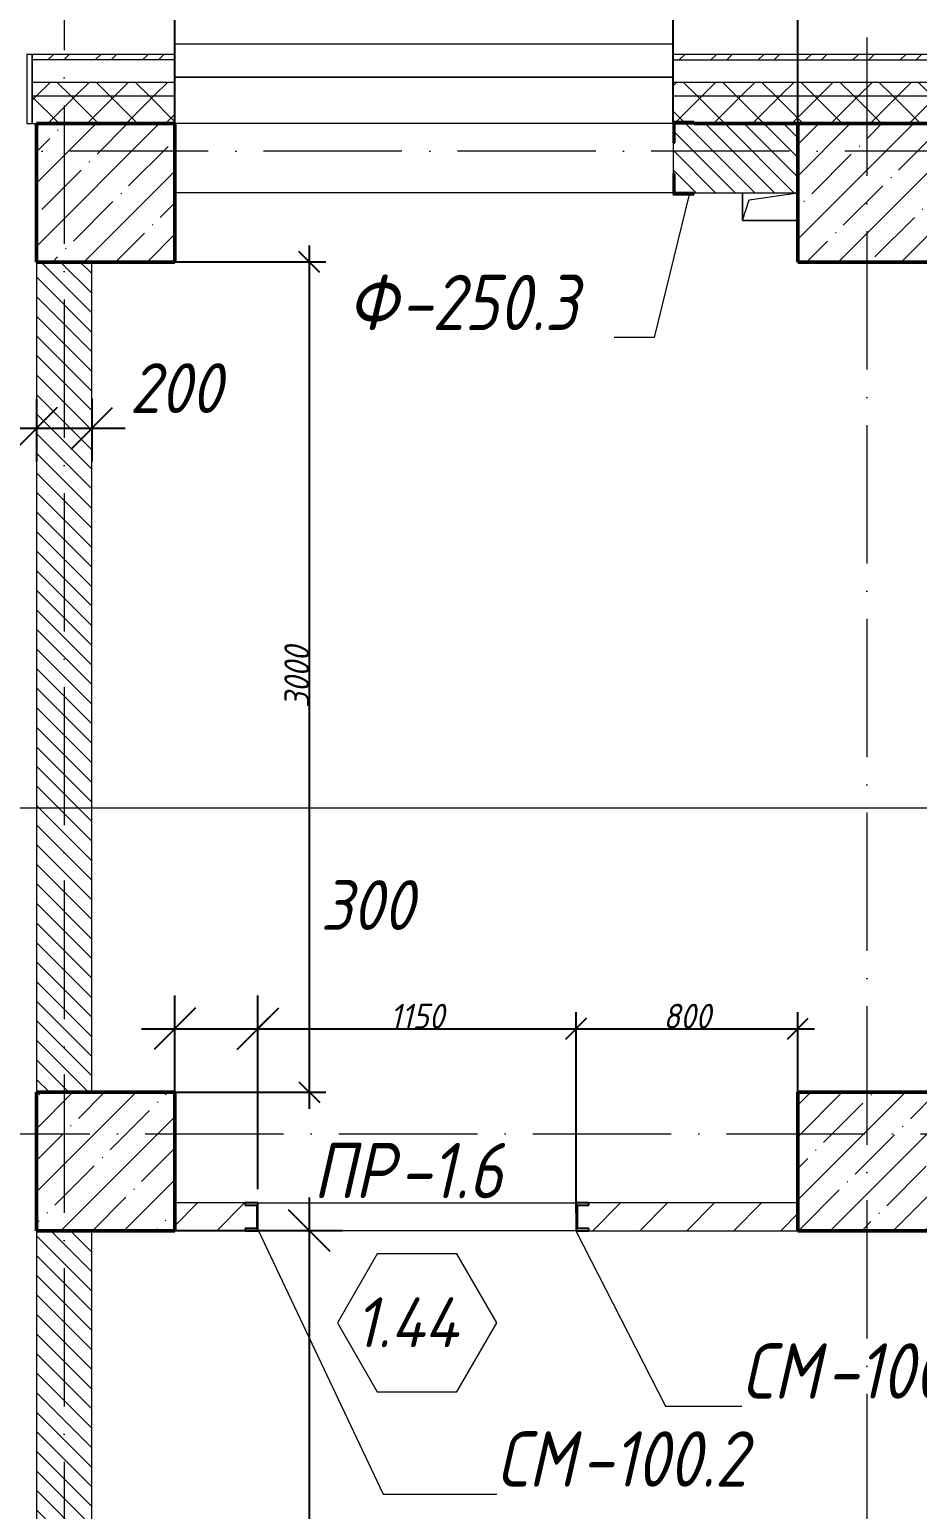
# Model space of a CAD drawing. Header units: millimetres. Extents: x -401725 to 250493, y 305116 to 802890.
# Drawn here: x -100275 to -97068, y 625390 to 630737 of the extents above; entities that cross this region are included whole.
import ezdxf

# ---------------------------------------------------------------- set-up
doc = ezdxf.new("R2010")
doc.units = ezdxf.units.MM
doc.linetypes.add('50_200_ШТРИХ_1Т_ш5_п1_п1_', pattern=[700, 500, -100, 0, -100])
for name, color, linetype, lineweight in [('A-____-____-DIMS', 7, 'Continuous', 9), ('A-DOOR-____-IDEN', 7, 'Continuous', 9), ('A-FLOR-____-OTLN', 7, 'Continuous', 9), ('A-GENM-____-IDEN', 7, 'Continuous', 9), ('A-GENM-____-MCUT', 7, 'Continuous', 25), ('A-GENM-____-OTLN', 7, 'Continuous', 9), ('A-GENM-____-OTLN-1', 7, 'Continuous', 25), ('A-GLAZ-____-OTLN', 7, 'Continuous', 9), ('A-WALL-____-MCUT', 7, 'Continuous', 13), ('A-WALL-____-MCUT-1', 7, 'Continuous', 9), ('A-WALL-____-MCUT-2', 7, 'Continuous', 50), ('A-WALL-____-OTLN', 7, 'Continuous', 9), ('A-WALL-____-PATT-1', 7, 'Continuous', 9), ('S-COLS-____-MCUT', 7, 'Continuous', 50), ('S-COLS-____-OTLN', 7, 'Continuous', 9), ('S-GRID-____-OTLN-1', 7, '50_200_ШТРИХ_1Т_ш5_п1_п1_', 9)]:
    doc.layers.add(name, color=color, linetype=linetype, lineweight=lineweight)
for name, color, linetype, lineweight, true_color in [('A-WALL-____-MCUT-4', 7, 'Continuous', 13, 0x000000), ('A-WALL-____-MCUT-7', 7, 'Continuous', 9, 0x000000), ('A-WALL-____-PATT-2', 7, 'Continuous', 9, 0x787878), ('A-WALL-____-PATT-3', 9, 'Continuous', 9, 0x808080), ('A-WALL-____-PATT-5', 7, 'Continuous', 9, 0x000000), ('A-WALL-FNSH-MCUT-2', 7, 'Continuous', 13, 0x000000), ('A-WALL-FNSH-MCUT-3', 7, 'Continuous', 9, 0x000000), ('G-____-____-SYMB-2', 7, 'Continuous', 9, 0x000000), ('I-WALL-____-OTLN-3', 7, 'Continuous', 9, 0x000000)]:
    doc.layers.add(name, color=color, linetype=linetype, lineweight=lineweight, true_color=true_color)
doc.styles.add('ISOCPEUR_I_10', font='isocpeui.ttf', dxfattribs={"width": 0.9, "height": 180})
doc.styles.add('ISOCPEUR_I_14', font='isocpeui.ttf', dxfattribs={"width": 0.9, "height": 180})
doc.styles.add('ISOCPEUR_I_2', font='isocpeui.ttf', dxfattribs={"width": 0.85, "height": 2.3})
doc.styles.add('ISOCPEUR_I_7', font='isocpeui.ttf', dxfattribs={"width": 0.9, "height": 90})
doc.dimstyles.new('ISO-1_8_0_9К_СРЕДНИЙ_Кладочные_2', dxfattribs={"dimscale": 304.8, "dimtxt": 89.638306, "dimasz": 0.246063, "dimexe": 0.19685, "dimexo": 0, "dimgap": 0, "dimtad": 1, "dimdec": 3, "dimrnd": 0.001, "dimdsep": 46, "dimtxsty": 'ISOCPEUR_I_7', "dimblk1": 'OBLIQUE', "dimblk2": 'OBLIQUE', "dimsah": 1, "dimcen": 0.09, "dimdle": 0.19685, "dimazin": 0, "dimtfac": 1, "dimtdec": 4, "dimtix": 1, "dimtmove": 1, "dimatfit": 3, "dimfxl": 1, "dimtvp": 1, "dimtolj": 1, "dimtzin": 0, "dimarcsym": 2})
doc.dimstyles.new('ISO-1_8_0_9К_СРЕДНИЙ_Кладочные_4', dxfattribs={"dimscale": 304.8, "dimtxt": 179.276612, "dimasz": 0.492126, "dimexe": 0.393701, "dimexo": 0, "dimgap": 0, "dimtad": 1, "dimdec": 3, "dimrnd": 0.001, "dimdsep": 46, "dimtxsty": 'ISOCPEUR_I_10', "dimblk1": 'OBLIQUE', "dimblk2": 'OBLIQUE', "dimsah": 1, "dimcen": 0.09, "dimdle": 0.393701, "dimazin": 0, "dimtfac": 1, "dimtdec": 4, "dimtix": 1, "dimtmove": 1, "dimatfit": 3, "dimfxl": 1, "dimtvp": 1, "dimtolj": 1, "dimtzin": 0, "dimarcsym": 2})
doc.dimstyles.new('ISO-1_8_0_9К_СРЕДНИЙ_Кладочные_5', dxfattribs={"dimscale": 304.8, "dimtxt": 179.276612, "dimasz": 0.492126, "dimexe": 0.393701, "dimexo": 0, "dimgap": 0, "dimtad": 1, "dimdec": 3, "dimrnd": 0.001, "dimdsep": 46, "dimtxsty": 'ISOCPEUR_I_10', "dimblk1": 'OBLIQUE', "dimblk2": 'OBLIQUE', "dimsah": 1, "dimcen": 0.09, "dimdle": 0.393701, "dimazin": 0, "dimtfac": 1, "dimtdec": 4, "dimtix": 1, "dimtmove": 2, "dimatfit": 3, "dimfxl": 1, "dimtvp": 1, "dimtolj": 1, "dimtzin": 0, "dimarcsym": 2})
doc.dimstyles.new('ISO-1_8_0_9К_СРЕДНИЙ_Кладочные_6', dxfattribs={"dimscale": 304.8, "dimtxt": 179.276612, "dimasz": 0.492126, "dimexe": 0.393701, "dimexo": 0, "dimgap": 0, "dimtad": 1, "dimdec": 3, "dimrnd": 0.001, "dimdsep": 46, "dimtxsty": 'ISOCPEUR_I_14', "dimblk1": 'OBLIQUE', "dimblk2": 'OBLIQUE', "dimsah": 1, "dimcen": 0.09, "dimdle": 0.393701, "dimazin": 0, "dimtfac": 1, "dimtdec": 4, "dimtix": 1, "dimtmove": 0, "dimatfit": 3, "dimfxl": 1, "dimtvp": 1, "dimtolj": 1, "dimtzin": 0, "dimarcsym": 2})
pattern_1 = [(135, (-175000.736, 544716.51), (-35.35534, -35.35534), [])]
pattern_2 = [(45, (-175000.74, 544716.51), (-70.71068, 70.71068), []), (135, (-175000.74, 544716.51), (-70.71068, -70.71068), [])]

# ---------------------------------------------------------------- blocks, each defined once
blk = doc.blocks.new('BSC_Колонна _Прямоугольная - 500х500-V56-АР1_Кладочный план 1 этажа в осях 1-64_Ю-ЯЯ')
at = {"layer": 'S-COLS-____-OTLN'}
h = blk.add_hatch(dxfattribs=at)
h.set_pattern_fill('FP_56', color=256, style=0, pattern_type=2)
h.set_pattern_definition([(45, (-77750, -85431.04), (-114.04925, 114.04925), []), (45, (-77635.95, -85431.04), (-114.04925, 114.04925), [201.613, -40.323, 3.353, -36.97])])
h.paths.add_polyline_path([(-250, -250), (250, -250), (250, 250), (-250, 250), (-250, 47.4)], flags=0)
at = {"layer": 'S-COLS-____-MCUT'}
for p, q in [((250, 250), (-250, 250)), ((-250, 250), (-250, -250)), ((250, -250), (250, 250)), ((-250, -250), (250, -250))]:
    blk.add_line(p, q, dxfattribs=at)
blk = doc.blocks.new('BSC_Колонна _Прямоугольная - 500х500-V123-АР1_Кладочный план 1 этажа в осях 1-64_Ю-ЯЯ')
at = {"layer": 'S-COLS-____-OTLN'}
h = blk.add_hatch(dxfattribs=at)
h.set_pattern_fill('FP_127', color=256, style=0, pattern_type=2)
h.set_pattern_definition([(45, (-75000, -85431.04), (-114.04925, 114.04925), []), (45, (-74885.95, -85431.04), (-114.04925, 114.04925), [201.613, -40.323, 3.353, -36.97])])
h.paths.add_polyline_path([(-250, -250), (250, -250), (250, 250), (-250, 250), (-250, 47.4)], flags=0)
at = {"layer": 'S-COLS-____-MCUT'}
for p, q in [((250, 250), (-250, 250)), ((-250, 250), (-250, -250)), ((250, -250), (250, 250)), ((-250, -250), (250, -250))]:
    blk.add_line(p, q, dxfattribs=at)
blk = doc.blocks.new('BSC_Колонна _Прямоугольная - 500х700-V172-АР1_Кладочный план 1 этажа в осях 1-64_Ю-ЯЯ')
at = {"layer": 'S-COLS-____-OTLN'}
h = blk.add_hatch(dxfattribs=at)
h.set_pattern_fill('FP_177', color=256, style=0, pattern_type=2)
h.set_pattern_definition([(315, (-81931.04, 77850), (114.04925, 114.04925), []), (315, (-81931.04, 77735.95), (114.04925, 114.04925), [201.613, -40.323, 3.353, -36.97])])
h.paths.add_polyline_path([(-250, 350), (-250, -350), (250, -350), (250, 350)], flags=0)
at = {"layer": 'S-COLS-____-MCUT'}
for p, q in [((250, 350), (-250, 350)), ((-250, 350), (-250, -350)), ((250, -350), (250, 350)), ((-250, -350), (250, -350))]:
    blk.add_line(p, q, dxfattribs=at)
blk = doc.blocks.new('Фахверк_СКБ_Уголок - 250_2700-27497298-АР1_Кладочный план 1 этажа в осях 1-64_Ю-ЯЯ')
at = {"layer": 'A-GENM-____-MCUT'}
for p, q in [((200, 181), (125, 181)), ((125, 181), (125, 106)), ((131, 106), (131, 175)), ((131, 175), (200, 175)), ((200, 175), (200, 181)), ((125, 106), (131, 106)), ((131, -6), (125, -6)), ((125, -6), (125, -81)), ((131, -75), (131, -6)), ((125, -81), (200, -81)), ((200, -75), (131, -75)), ((200, -81), (200, -75))]:
    blk.add_line(p, q, dxfattribs=at)
blk = doc.blocks.new('АР_Перемычка - АР_Перемычка-27839309-АР1_Кладочный план 1 этажа в осях 1-64_Ю-ЯЯ')
at = {"layer": 'A-GENM-____-OTLN'}
blk.add_line((-300, -50), (-299, -50), dxfattribs=at)
blk = doc.blocks.new('154_Стойка_СКБ_Швеллер - СМ-2230_100-28215779-АР1_Кладочный план 1 этажа в осях 1-64_Ю-ЯЯ')
at = {"layer": 'A-GENM-____-MCUT'}
for p, q in [((171, 50), (125, 50)), ((125, 50), (125, -50)), ((129.5, 42.4), (171, 42.4)), ((129.5, -42.4), (129.5, 42.4)), ((171, 42.4), (171, 50)), ((125, -50), (171, -50)), ((171, -42.4), (129.5, -42.4)), ((171, -50), (171, -42.4))]:
    blk.add_line(p, q, dxfattribs=at)
blk = doc.blocks.new('AR_Отверстие прямоугольное _в плите_ - AR_Отверстие прямоугольное _в плите_-30511731-АР1_Кладочный план 1 этажа в осях 1-64_Ю-ЯЯ')
at = {"layer": 'A-GENM-____-OTLN'}
for p, q in [((-100, 50), (-100, -50)), ((-100, -50), (-75, 25)), ((-75, 25), (100, 50)), ((-100, -50), (100, -50))]:
    blk.add_line(p, q, dxfattribs=at)
blk = doc.blocks.new('Отлив_СКБ - Отлив витража_120_НВФ-31885689-АР1_Кладочный план 1 этажа в осях 1-64_Ю-ЯЯ')
at = {"layer": 'A-GLAZ-____-OTLN'}
for p, q in [((0, 83), (0, 120)), ((1800, 120), (0, 120)), ((1800, 120), (1800, 83)), ((0, 2), (1800, 2)), ((1800, 0), (0, 0))]:
    blk.add_line(p, q, dxfattribs=at)
blk = doc.blocks.new('Стены 2 - Стены 4-31194547-АР1_Кладочный план 1 этажа в осях 1-64_Ю-ЯЯ')
at = {"layer": 'A-WALL-____-MCUT'}
for p, q in [((-1798.5, 41030.2), (-1798.5, 41010.2)), ((-1548.5, 41030.2), (-1798.5, 41030.2)), ((-1548.5, 41010.2), (-1548.5, 41030.2)), ((-1798.5, 41010.2), (-1548.5, 41010.2))]:
    blk.add_line(p, q, dxfattribs=at)
blk = doc.blocks.new('Марка проема - марка проема-27336095-АР1_Кладочный план 1 этажа в осях 1-64_Ю-ЯЯ')
at = {"layer": 'A-DOOR-____-IDEN'}
for p, q in [((-1.439, 0.159), (-2.877, -2.333)), ((1.439, 0.159), (-1.439, 0.159)), ((2.877, -2.333), (1.439, 0.159)), ((-2.877, -2.333), (-1.439, -4.825)), ((1.439, -4.825), (2.877, -2.333)), ((-1.439, -4.825), (1.439, -4.825))]:
    blk.add_line(p, q, dxfattribs=at)
blk = doc.blocks.new('_Oblique')
at = {"color": 0, "linetype": 'ByBlock', "lineweight": -2}
blk.add_line((-0.5, -0.5), (0.5, 0.5), dxfattribs=at)
blk = doc.blocks.new('*D12608')
at = {"layer": 'A-____-____-DIMS', "color": 0, "lineweight": -2, "transparency": 16777216}
for p, q in [((-99265.1, 626517.6), (-99265.1, 623921.7)), ((-100050.7, 626397.6), (-99145.1, 626397.6)), ((-99265.1, 620427.6), (-99265.1, 623460.1)), ((-100050.7, 620547.6), (-99145.1, 620547.6))]:
    blk.add_line(p, q, dxfattribs=at)
at = {"layer": 'Defpoints', "color": 0, "transparency": 16777216}
for p in [(-100050.7, 626397.6), (-99265.1, 626397.6), (-100050.7, 620547.6)]:
    blk.add_point(p, dxfattribs=at)
at = {"layer": 'A-____-____-DIMS', "color": 0, "lineweight": -2, "transparency": 16777216, "xscale": 150, "yscale": 150, "zscale": 150}
for p, rotation in [((-99265.1, 626397.6), 90), ((-99265.1, 620547.6), 270)]:
    blk.add_blockref('_Oblique', p, dxfattribs=dict(at, rotation=rotation))
at = {"layer": 'A-____-____-DIMS', "color": 0, "transparency": 16777216, "insert": (-99500.2, 623417.9), "char_height": 180, "width": 546.104, "attachment_point": 1, "rotation": 90, "line_spacing_factor": 1.149209, "style": 'ISOCPEUR_I_10'}
blk.add_mtext('\\A1;5850', dxfattribs=at)
blk = doc.blocks.new('*D12609')
at = {"layer": 'A-____-____-DIMS', "color": 0, "lineweight": -2, "transparency": 16777216}
for p, q in [((-99265.1, 629957.6), (-99265.1, 626837.6)), ((-100050.7, 629897.6), (-99205.1, 629897.6)), ((-100050.7, 626897.6), (-99205.1, 626897.6))]:
    blk.add_line(p, q, dxfattribs=at)
at = {"layer": 'Defpoints', "color": 0, "transparency": 16777216}
for p in [(-100050.7, 629897.6), (-100050.7, 626897.6), (-99265.1, 626897.6)]:
    blk.add_point(p, dxfattribs=at)
at = {"layer": 'A-____-____-DIMS', "color": 0, "lineweight": -2, "transparency": 16777216, "xscale": 75, "yscale": 75, "zscale": 75}
for p, rotation in [((-99265.1, 629897.6), 90), ((-99265.1, 626897.6), 270)]:
    blk.add_blockref('_Oblique', p, dxfattribs=dict(at, rotation=rotation))
at = {"layer": 'A-____-____-DIMS', "color": 0, "transparency": 16777216, "insert": (-99310.1, 628397.6), "char_height": 90, "width": 546.104, "attachment_point": 5, "rotation": 90, "style": 'ISOCPEUR_I_7'}
blk.add_mtext('\\A1;3000', dxfattribs=at)
blk = doc.blocks.new('*D12610')
at = {"layer": 'A-____-____-DIMS', "color": 0, "lineweight": -2, "transparency": 16777216}
for p, q in [((-100250.7, 629402.8), (-100250.7, 629176.8)), ((-100050.7, 629402.8), (-100050.7, 629176.8)), ((-100370.7, 629296.8), (-99930.7, 629296.8))]:
    blk.add_line(p, q, dxfattribs=at)
at = {"layer": 'Defpoints', "color": 0, "transparency": 16777216}
for p in [(-100250.7, 629402.8), (-100050.7, 629402.8), (-100050.7, 629296.8)]:
    blk.add_point(p, dxfattribs=at)
at = {"layer": 'A-____-____-DIMS', "color": 0, "lineweight": -2, "transparency": 16777216, "xscale": 150, "yscale": 150, "zscale": 150, "rotation": 180}
blk.add_blockref('_Oblique', (-100250.7, 629296.8), dxfattribs=at)
at = {"layer": 'A-____-____-DIMS', "color": 0, "lineweight": -2, "transparency": 16777216, "xscale": 150, "yscale": 150, "zscale": 150}
blk.add_blockref('_Oblique', (-100050.7, 629296.8), dxfattribs=at)
at = {"layer": 'A-____-____-DIMS', "color": 0, "transparency": 16777216, "insert": (-99914.6, 629531.9), "char_height": 180, "width": 409.578, "attachment_point": 1, "line_spacing_factor": 1.149209, "style": 'ISOCPEUR_I_10'}
blk.add_mtext('\\A1;200', dxfattribs=at)
blk = doc.blocks.new('*D12629')
at = {"layer": 'A-____-____-DIMS', "color": 0, "lineweight": -2, "transparency": 16777216}
for p, q in [((-99750.7, 626497.6), (-99750.7, 627247.4)), ((-99450.7, 626547.6), (-99450.7, 627247.4)), ((-99870.7, 627127.4), (-99330.7, 627127.4))]:
    blk.add_line(p, q, dxfattribs=at)
at = {"layer": 'Defpoints', "color": 0, "transparency": 16777216}
for p in [(-99450.7, 627127.4), (-99750.7, 626497.6), (-99450.7, 626547.6)]:
    blk.add_point(p, dxfattribs=at)
at = {"layer": 'A-____-____-DIMS', "color": 0, "lineweight": -2, "transparency": 16777216, "xscale": 150, "yscale": 150, "zscale": 150, "rotation": 180}
blk.add_blockref('_Oblique', (-99750.7, 627127.4), dxfattribs=at)
at = {"layer": 'A-____-____-DIMS', "color": 0, "lineweight": -2, "transparency": 16777216, "xscale": 150, "yscale": 150, "zscale": 150}
blk.add_blockref('_Oblique', (-99450.7, 627127.4), dxfattribs=at)
at = {"layer": 'A-____-____-DIMS', "color": 0, "transparency": 16777216, "insert": (-99224.4, 627664.1), "char_height": 180, "width": 409.578, "attachment_point": 1, "line_spacing_factor": 1.149209, "style": 'ISOCPEUR_I_10'}
blk.add_mtext('\\A1;300', dxfattribs=at)
blk = doc.blocks.new('*D12630')
at = {"layer": 'A-____-____-DIMS', "color": 0, "lineweight": -2, "transparency": 16777216}
for p, q in [((-99450.7, 626547.6), (-99450.7, 627187.4)), ((-98300.7, 626462.2), (-98300.7, 627187.4)), ((-99510.7, 627127.4), (-98240.7, 627127.4))]:
    blk.add_line(p, q, dxfattribs=at)
at = {"layer": 'Defpoints', "color": 0, "transparency": 16777216}
for p in [(-98300.7, 627127.4), (-99450.7, 626547.6), (-98300.7, 626462.2)]:
    blk.add_point(p, dxfattribs=at)
at = {"layer": 'A-____-____-DIMS', "color": 0, "lineweight": -2, "transparency": 16777216, "xscale": 75, "yscale": 75, "zscale": 75, "rotation": 180}
blk.add_blockref('_Oblique', (-99450.7, 627127.4), dxfattribs=at)
at = {"layer": 'A-____-____-DIMS', "color": 0, "lineweight": -2, "transparency": 16777216, "xscale": 75, "yscale": 75, "zscale": 75}
blk.add_blockref('_Oblique', (-98300.7, 627127.4), dxfattribs=at)
at = {"layer": 'A-____-____-DIMS', "color": 0, "transparency": 16777216, "insert": (-98875.7, 627172.4), "char_height": 90, "width": 463.361, "attachment_point": 5, "style": 'ISOCPEUR_I_7'}
blk.add_mtext('\\A1;1150', dxfattribs=at)
blk = doc.blocks.new('*D12631')
at = {"layer": 'A-____-____-DIMS', "color": 0, "lineweight": -2, "transparency": 16777216}
for p, q in [((-98300.7, 626462.2), (-98300.7, 627187.4)), ((-97500.7, 626497.6), (-97500.7, 627187.4)), ((-98360.7, 627127.4), (-97440.7, 627127.4))]:
    blk.add_line(p, q, dxfattribs=at)
at = {"layer": 'Defpoints', "color": 0, "transparency": 16777216}
for p in [(-97500.7, 627127.4), (-97500.7, 626497.6), (-98300.7, 626462.2)]:
    blk.add_point(p, dxfattribs=at)
at = {"layer": 'A-____-____-DIMS', "color": 0, "lineweight": -2, "transparency": 16777216, "xscale": 75, "yscale": 75, "zscale": 75, "rotation": 180}
blk.add_blockref('_Oblique', (-98300.7, 627127.4), dxfattribs=at)
at = {"layer": 'A-____-____-DIMS', "color": 0, "lineweight": -2, "transparency": 16777216, "xscale": 75, "yscale": 75, "zscale": 75}
blk.add_blockref('_Oblique', (-97500.7, 627127.4), dxfattribs=at)
at = {"layer": 'A-____-____-DIMS', "color": 0, "transparency": 16777216, "insert": (-97900.7, 627172.4), "char_height": 90, "width": 409.578, "attachment_point": 5, "style": 'ISOCPEUR_I_7'}
blk.add_mtext('\\A1;800', dxfattribs=at)
blk = doc.blocks.new('*D12776')
at = {"layer": 'A-____-____-DIMS', "color": 0, "lineweight": -2, "transparency": 16777216}
for p, q in [((-99750.7, 630397.6), (-99750.7, 631522.7)), ((-97950.7, 630403.6), (-97950.7, 631522.7)), ((-99870.7, 631402.7), (-97830.7, 631402.7))]:
    blk.add_line(p, q, dxfattribs=at)
at = {"layer": 'Defpoints', "color": 0, "transparency": 16777216}
for p in [(-97950.7, 631402.7), (-97950.7, 630403.6), (-99750.7, 630397.6)]:
    blk.add_point(p, dxfattribs=at)
at = {"layer": 'A-____-____-DIMS', "color": 0, "lineweight": -2, "transparency": 16777216, "xscale": 150, "yscale": 150, "zscale": 150, "rotation": 180}
blk.add_blockref('_Oblique', (-99750.7, 631402.7), dxfattribs=at)
at = {"layer": 'A-____-____-DIMS', "color": 0, "lineweight": -2, "transparency": 16777216, "xscale": 150, "yscale": 150, "zscale": 150}
blk.add_blockref('_Oblique', (-97950.7, 631402.7), dxfattribs=at)
at = {"layer": 'A-____-____-DIMS', "color": 0, "transparency": 16777216, "insert": (-98850.7, 631492.7), "char_height": 180, "width": 504.733, "attachment_point": 5, "style": 'ISOCPEUR_I_14'}
blk.add_mtext('\\A1;1800', dxfattribs=at)
blk = doc.blocks.new('*D12777')
at = {"layer": 'A-____-____-DIMS', "color": 0, "lineweight": -2, "transparency": 16777216}
for p, q in [((-97950.7, 630403.6), (-97950.7, 631522.7)), ((-97500.7, 630397.6), (-97500.7, 631522.7)), ((-98070.7, 631402.7), (-97380.7, 631402.7))]:
    blk.add_line(p, q, dxfattribs=at)
at = {"layer": 'Defpoints', "color": 0, "transparency": 16777216}
for p in [(-97500.7, 631402.7), (-97950.7, 630403.6), (-97500.7, 630397.6)]:
    blk.add_point(p, dxfattribs=at)
at = {"layer": 'A-____-____-DIMS', "color": 0, "lineweight": -2, "transparency": 16777216, "xscale": 150, "yscale": 150, "zscale": 150, "rotation": 180}
blk.add_blockref('_Oblique', (-97950.7, 631402.7), dxfattribs=at)
at = {"layer": 'A-____-____-DIMS', "color": 0, "lineweight": -2, "transparency": 16777216, "xscale": 150, "yscale": 150, "zscale": 150}
blk.add_blockref('_Oblique', (-97500.7, 631402.7), dxfattribs=at)
at = {"layer": 'A-____-____-DIMS', "color": 0, "transparency": 16777216, "insert": (-97725.7, 631492.7), "char_height": 180, "width": 426.127, "attachment_point": 5, "style": 'ISOCPEUR_I_14'}
blk.add_mtext('\\A1;450', dxfattribs=at)
blk = doc.blocks.new('*D12778')
at = {"layer": 'A-____-____-DIMS', "color": 0, "lineweight": -2, "transparency": 16777216}
for p, q in [((-97000.7, 630397.6), (-97000.7, 631522.7)), ((-93900.7, 630403.6), (-93900.7, 631522.7)), ((-97120.7, 631402.7), (-93780.7, 631402.7))]:
    blk.add_line(p, q, dxfattribs=at)
at = {"layer": 'Defpoints', "color": 0, "transparency": 16777216}
for p in [(-93900.7, 631402.7), (-93900.7, 630403.6), (-97000.7, 630397.6)]:
    blk.add_point(p, dxfattribs=at)
at = {"layer": 'A-____-____-DIMS', "color": 0, "lineweight": -2, "transparency": 16777216, "xscale": 150, "yscale": 150, "zscale": 150, "rotation": 180}
blk.add_blockref('_Oblique', (-97000.7, 631402.7), dxfattribs=at)
at = {"layer": 'A-____-____-DIMS', "color": 0, "lineweight": -2, "transparency": 16777216, "xscale": 150, "yscale": 150, "zscale": 150}
blk.add_blockref('_Oblique', (-93900.7, 631402.7), dxfattribs=at)
at = {"layer": 'A-____-____-DIMS', "color": 0, "transparency": 16777216, "insert": (-95450.7, 631492.7), "char_height": 180, "width": 504.733, "attachment_point": 5, "style": 'ISOCPEUR_I_14'}
blk.add_mtext('\\A1;3100', dxfattribs=at)

msp = doc.modelspace()

# ---------------------------------------------------------------- hatches: boundary and pattern name
at = {"layer": 'A-WALL-____-PATT-1'}
h = msp.add_hatch(dxfattribs=at)
h.set_pattern_fill('FP_6', color=256, style=0, pattern_type=2)
h.set_pattern_definition(pattern_1)
h.paths.add_polyline_path([(-97500.7357, 630147.5526), (-97500.7357, 630397.5526), (-97944.7357, 630397.5526), (-97944.7357, 630328.5526), (-97950.7357, 630328.5526), (-97950.7357, 630216.5526), (-97944.7357, 630216.5526), (-97944.7357, 630147.5526), (-97875.7357, 630147.5526)], flags=0)
at = {"layer": 'A-WALL-____-PATT-2'}
h = msp.add_hatch(dxfattribs=at)
h.set_pattern_fill('FP_3', color=256, style=0, pattern_type=2)
h.set_pattern_definition([(45, (-175000.74, 544716.51), (-85.53659, 85.53659), []), (45, (-174943.71, 544716.51), (-85.53659, 85.53659), [])])
h.paths.add_polyline_path([(-88409.5288, 630627.5526), (-85990.7357, 630627.5526), (-85990.7357, 630647.5526), (-89175.7357, 630647.5526), (-89175.7357, 630627.5526)], flags=0)
h.paths.add_polyline_path([(-92100.7357, 630627.5526), (-90975.7357, 630627.5526), (-90975.7357, 630647.5526), (-92100.7357, 630647.5526)], flags=0)
h.paths.add_polyline_path([(-93900.7357, 630627.5526), (-93900.7357, 630647.5526), (-97950.7357, 630647.5526), (-97950.7357, 630627.5526), (-95479.3859, 630627.5526)], flags=0)
h.paths.add_polyline_path([(-100265.7357, 630627.5526), (-99750.7357, 630627.5526), (-99750.7357, 630647.5526), (-100265.7357, 630647.5526)], flags=0)
h = msp.add_hatch(dxfattribs=at)
h.set_pattern_fill('FP_1', color=256, style=0, pattern_type=2)
h.set_pattern_definition(pattern_2)
h.paths.add_polyline_path([(-86642.0645, 630497.5526), (-85990.7357, 630497.5526), (-85990.7357, 630547.5526), (-89175.7357, 630547.5526), (-89175.7357, 630497.5526), (-87525.7966, 630497.5526)], flags=0)
h.paths.add_polyline_path([(-93900.7357, 630497.5526), (-93900.7357, 630547.5526), (-97950.7357, 630547.5526), (-97950.7357, 630497.5526), (-95479.3859, 630497.5526)], flags=0)
h.paths.add_polyline_path([(-92100.7357, 630497.5526), (-90975.7357, 630497.5526), (-90975.7357, 630547.5526), (-92100.7357, 630547.5526)], flags=0)
h.paths.add_polyline_path([(-99750.7357, 630497.5526), (-99750.7357, 630547.5526), (-100265.7357, 630547.5526), (-100265.7357, 630497.5526), (-99898.0466, 630497.5526)], flags=0)
h = msp.add_hatch(dxfattribs=at)
h.set_pattern_fill('FP_1', color=256, style=0, pattern_type=2)
h.set_pattern_definition(pattern_2)
h.paths.add_polyline_path([(-100250.7357, 630397.5526), (-99750.7357, 630397.5526), (-99750.7357, 630497.5526), (-100265.7357, 630497.5526), (-100265.7357, 630397.5526)], flags=0)
h.paths.add_polyline_path([(-85990.7357, 630397.5526), (-85990.7357, 630497.5526), (-89175.7357, 630497.5526), (-89175.7357, 630403.5526), (-89100.7357, 630403.5526), (-89100.7357, 630397.5526), (-86250.7357, 630397.5526)], flags=0)
h.paths.add_polyline_path([(-97500.7357, 630397.5526), (-93975.7357, 630397.5526), (-93975.7357, 630403.5526), (-93900.7357, 630403.5526), (-93900.7357, 630497.5526), (-97950.7357, 630497.5526), (-97950.7357, 630403.5526), (-97875.7357, 630403.5526), (-97875.7357, 630397.5526)], flags=0)
h.paths.add_polyline_path([(-92100.7357, 630397.5526), (-91050.7357, 630397.5526), (-91050.7357, 630403.5526), (-90975.7357, 630403.5526), (-90975.7357, 630497.5526), (-92100.7357, 630497.5526)], flags=0)
at = {"layer": 'A-WALL-____-PATT-3'}
h = msp.add_hatch(dxfattribs=at)
h.set_pattern_fill('FP_6', color=256, style=0, pattern_type=2)
h.set_pattern_definition(pattern_1)
h.paths.add_polyline_path([(-100250.7357, 626897.5526), (-100050.7357, 626897.5526), (-100050.7357, 629897.5526), (-100250.7357, 629897.5526), (-100250.7357, 627773.231)], flags=0)
h = msp.add_hatch(dxfattribs=at)
h.set_pattern_fill('FP_6', color=256, style=0, pattern_type=2)
h.set_pattern_definition(pattern_1)
h.paths.add_polyline_path([(-100250.7357, 620547.5526), (-100050.7357, 620547.5526), (-100050.7357, 626397.5526), (-100250.7357, 626397.5526), (-100250.7357, 624544.2608)], flags=0)
at = {"layer": 'A-WALL-____-PATT-5'}
h = msp.add_hatch(dxfattribs=at)
h.set_pattern_fill('FP_4', color=256, style=0, pattern_type=2)
h.set_pattern_definition([(45, (-175000.74, 544716.51), (-84.85281, 84.85281), [])])
h.paths.add_polyline_path([(-98254.7357, 626397.5526), (-97500.7357, 626397.5526), (-97500.7357, 626497.5526), (-98254.7357, 626497.5526), (-98254.7357, 626489.9526), (-98296.2357, 626489.9526), (-98296.2357, 626405.1526), (-98254.7357, 626405.1526)], flags=0)
h.paths.add_polyline_path([(-99750.7357, 626397.5526), (-99496.7357, 626397.5526), (-99496.7357, 626405.1526), (-99455.2357, 626405.1526), (-99455.2357, 626489.9526), (-99496.7357, 626489.9526), (-99496.7357, 626497.5526), (-99750.7357, 626497.5526), (-99750.7357, 626405.1526)], flags=0)
at = {"layer": 'S-COLS-____-OTLN'}
h = msp.add_hatch(dxfattribs=at)
h.set_pattern_fill('FP_2', color=256, style=0, pattern_type=2)
h.set_pattern_definition([(45, (-175000.74, 544716.51), (-114.04925, 114.04925), []), (45, (-174886.69, 544716.51), (-114.04925, 114.04925), [201.612, -40.322, 3.353, -36.97])])
h.paths.add_polyline_path([(-100250.7357, 626397.5526), (-99750.7357, 626397.5526), (-99750.7357, 626897.5526), (-100250.7357, 626897.5526)], flags=0)

# ---------------------------------------------------------------- linework, layer by layer
at = {"layer": 'A-FLOR-____-OTLN'}
for p, q in [((-97700.7357, 630047.5526), (-97700.7357, 630147.5526)), ((-97500.7357, 630047.5526), (-97700.7357, 630047.5526))]:
    msp.add_line(p, q, dxfattribs=at)
at = {"layer": 'A-GENM-____-IDEN'}
for p, q in [((-97892.4024, 630141.5526), (-98018.9082, 629624.2604)), ((-98018.9082, 629624.2604), (-98163.4707, 629624.2604)), ((-99448.7357, 626397.5526), (-98997.9009, 625445.5044)), ((-98302.7357, 626397.5526), (-97978.5378, 625763.4421)), ((-97978.5378, 625763.4421), (-97702.3399, 625763.4421)), ((-98997.9009, 625445.5044), (-98588.0007, 625445.5044))]:
    msp.add_line(p, q, dxfattribs=at)
at = {"layer": 'A-WALL-____-MCUT'}
for p, q in [((-100265.7357, 630627.5526), (-100265.7357, 630397.5526)), ((-99750.7357, 630627.5526), (-100265.7357, 630627.5526)), ((-99750.7357, 630397.5526), (-99750.7357, 630627.5526)), ((-97950.7357, 630627.5526), (-93900.7357, 630627.5526)), ((-97950.7357, 630627.5526), (-97950.7357, 630403.5526)), ((-100265.7357, 630397.5526), (-100250.7357, 630397.5526))]:
    msp.add_line(p, q, dxfattribs=at)
at = {"layer": 'A-WALL-____-MCUT-1'}
for p, q in [((-97950.7357, 630328.5526), (-97950.7357, 630216.5526)), ((-97875.7357, 630147.5526), (-97500.7357, 630147.5526))]:
    msp.add_line(p, q, dxfattribs=at)
at = {"layer": 'A-WALL-____-MCUT-2'}
msp.add_line((-97500.7357, 630397.5526), (-97875.7357, 630397.5526), dxfattribs=at)
at = {"layer": 'A-WALL-____-MCUT-4'}
for p, q in [((-100250.7357, 629897.5526), (-100250.7357, 626897.5526)), ((-100050.7357, 626897.5526), (-100050.7357, 629897.5526)), ((-100250.7357, 626897.5526), (-100050.7357, 626897.5526)), ((-100250.7357, 626397.5526), (-100250.7357, 620547.5526)), ((-100050.7357, 626397.5526), (-100250.7357, 626397.5526)), ((-100050.7357, 620547.5526), (-100050.7357, 626397.5526))]:
    msp.add_line(p, q, dxfattribs=at)
at = {"layer": 'A-WALL-____-MCUT-7'}
for p, q in [((-100265.7357, 630547.5526), (-99750.7357, 630547.5526)), ((-97950.7357, 630547.5526), (-93900.7357, 630547.5526)), ((-100265.7357, 630497.5526), (-99750.7357, 630497.5526)), ((-97950.7357, 630497.5526), (-93900.7357, 630497.5526)), ((-97875.7357, 630397.5526), (-97500.7357, 630397.5526))]:
    msp.add_line(p, q, dxfattribs=at)
at = {"layer": 'A-WALL-____-OTLN'}
for p, q in [((-97950.7357, 630397.5526), (-99750.7357, 630397.5526)), ((-97950.7357, 630147.5526), (-99750.7357, 630147.5526))]:
    msp.add_line(p, q, dxfattribs=at)
at = {"layer": 'A-WALL-FNSH-MCUT-2'}
for p, q in [((-99496.7357, 626497.5526), (-99750.7357, 626497.5526)), ((-99750.7357, 626497.5526), (-99750.7357, 626397.5526)), ((-97500.7357, 626497.5526), (-98254.7357, 626497.5526)), ((-99750.7357, 626397.5526), (-99496.7357, 626397.5526)), ((-98254.7357, 626397.5526), (-97500.7357, 626397.5526))]:
    msp.add_line(p, q, dxfattribs=at)
at = {"layer": 'A-WALL-FNSH-MCUT-3'}
for p, q in [((-99750.7357, 630647.5526), (-100265.7357, 630647.5526)), ((-100265.7357, 630647.5526), (-100265.7357, 630627.5526)), ((-99750.7357, 630627.5526), (-99750.7357, 630647.5526)), ((-93900.7357, 630647.5526), (-97950.7357, 630647.5526)), ((-97950.7357, 630647.5526), (-97950.7357, 630627.5526))]:
    msp.add_line(p, q, dxfattribs=at)
at = {"layer": 'G-____-____-SYMB-2'}
msp.add_line((-180262.5176, 627925.5632), (-70620.9903, 627925.5632), dxfattribs=at)
at = {"layer": 'I-WALL-____-OTLN-3'}
for p, q in [((-99450.7357, 626497.5526), (-98300.7357, 626497.5526)), ((-98300.7357, 626397.5526), (-99450.7357, 626397.5526))]:
    msp.add_line(p, q, dxfattribs=at)
at = {"layer": 'S-COLS-____-MCUT'}
for p, q in [((-99750.7357, 626897.5526), (-100250.7357, 626897.5526)), ((-100250.7357, 626897.5526), (-100250.7357, 626397.5526)), ((-99750.7357, 626397.5526), (-99750.7357, 626897.5526)), ((-100250.7357, 626397.5526), (-99750.7357, 626397.5526))]:
    msp.add_line(p, q, dxfattribs=at)
at = {"layer": 'S-GRID-____-OTLN-1'}
for p, q in [((-97250.7357, 635609.362), (-97250.7357, 584985.5274)), ((-100150.7357, 635363.4396), (-100150.7357, 585159.4508)), ((-70926.3291, 630297.5526), (-179669.5059, 630297.5526)), ((-179669.5059, 626747.5526), (-70926.3291, 626747.5526))]:
    msp.add_line(p, q, dxfattribs=at)

# ---------------------------------------------------------------- block references
at = {"layer": 'A-DOOR-____-IDEN', "xscale": 99.99999999999993, "yscale": 99.99999999999993, "zscale": 99.99999999999993}
msp.add_blockref('Марка проема - марка проема-27336095-АР1_Кладочный план 1 этажа в осях 1-64_Ю-ЯЯ', (-98875.7357, 626297.5526), dxfattribs=at)
at = {"layer": 'A-GENM-____-OTLN'}
for name, p in [('AR_Отверстие прямоугольное _в плите_ - AR_Отверстие прямоугольное _в плите_-30511731-АР1_Кладочный план 1 этажа в осях 1-64_Ю-ЯЯ', (-97600.7357, 630097.5526)), ('АР_Перемычка - АР_Перемычка-27839309-АР1_Кладочный план 1 этажа в осях 1-64_Ю-ЯЯ', (-99450.7357, 626447.5526))]:
    msp.add_blockref(name, p, dxfattribs=at)
at = {"layer": 'A-GENM-____-OTLN-1'}
for name, p in [('Фахверк_СКБ_Уголок - 250_2700-27497298-АР1_Кладочный план 1 этажа в осях 1-64_Ю-ЯЯ', (-98075.7357, 630222.5526)), ('154_Стойка_СКБ_Швеллер - СМ-2230_100-28215779-АР1_Кладочный план 1 этажа в осях 1-64_Ю-ЯЯ', (-98425.7357, 626447.5526))]:
    msp.add_blockref(name, p, dxfattribs=at)
at = {"layer": 'A-GENM-____-OTLN-1', "rotation": 180}
msp.add_blockref('154_Стойка_СКБ_Швеллер - СМ-2230_100-28215779-АР1_Кладочный план 1 этажа в осях 1-64_Ю-ЯЯ', (-99325.7357, 626447.5526), dxfattribs=at)
at = {"layer": 'A-GLAZ-____-OTLN'}
msp.add_blockref('Отлив_СКБ - Отлив витража_120_НВФ-31885689-АР1_Кладочный план 1 этажа в осях 1-64_Ю-ЯЯ', (-99750.7357, 630564.5526), dxfattribs=at)
at = {"layer": 'A-WALL-____-OTLN', "rotation": 89.9999999999999}
msp.add_blockref('Стены 2 - Стены 4-31194547-АР1_Кладочный план 1 этажа в осях 1-64_Ю-ЯЯ', (-59255.4937, 632196.0644), dxfattribs=at)
at = {"layer": 'S-COLS-____-OTLN'}
for name, p in [('BSC_Колонна _Прямоугольная - 500х500-V123-АР1_Кладочный план 1 этажа в осях 1-64_Ю-ЯЯ', (-100000.7357, 630147.5526)), ('BSC_Колонна _Прямоугольная - 500х500-V56-АР1_Кладочный план 1 этажа в осях 1-64_Ю-ЯЯ', (-97250.7357, 630147.5526))]:
    msp.add_blockref(name, p, dxfattribs=at)
at = {"layer": 'S-COLS-____-OTLN', "rotation": 89.9999999999999}
msp.add_blockref('BSC_Колонна _Прямоугольная - 500х700-V172-АР1_Кладочный план 1 этажа в осях 1-64_Ю-ЯЯ', (-97150.7357, 626647.5526), dxfattribs=at)

# ---------------------------------------------------------------- texts
at = {"layer": 'A-DOOR-____-IDEN', "insert": (-99100.9248, 626156.3721), "char_height": 180, "width": 497.847937, "attachment_point": 1, "style": 'ISOCPEUR_I_14'}
msp.add_mtext('1.44', dxfattribs=at)
at = {"layer": 'A-GENM-____-IDEN', "char_height": 200, "attachment_point": 1, "style": 'ISOCPEUR_I_2'}
for s, insert, width in [('\\fISOCPEUR|b0|i1|c204|p34|;\\W.9;Ф', (-99128.0274, 629851.3765), 230.886), ('-250.3', (-98937.5274, 629851.3765), 865.8225), ('ПР', (-99251.1924, 626714.6687), 375.18975), ('-1.6', (-98941.6299, 626714.6687), 505.063125), ('СМ', (-97702.3399, 625990.5583), 367.974562), ('-100.2', (-97398.7305, 625990.5583), 822.531375), ('СМ', (-98588.0007, 625672.6205), 367.974562), ('-100.2', (-98284.3913, 625672.6205), 822.531375)]:
    msp.add_mtext(s, dxfattribs=dict(at, insert=insert, width=width))

# ---------------------------------------------------------------- dimensions: what is measured, and where the dimension line sits
at = {"layer": 'A-____-____-DIMS'}
for base, p1, p2, dimstyle, override, picture, middle in [((-97950.7357, 631402.6599), (-99750.7357, 630397.5526), (-97950.7357, 630403.5526), 'ISO-1_8_0_9К_СРЕДНИЙ_Кладочные_6', {"dimpost": '<>', "dimfxl": 1800.01}, '*D12776', (-98850.7357, 631492.6599)), ((-97500.7357, 631402.6599), (-97950.7357, 630403.5526), (-97500.7357, 630397.5526), 'ISO-1_8_0_9К_СРЕДНИЙ_Кладочные_6', {"dimpost": '<>', "dimfxl": 450.039998}, '*D12777', (-97725.7357, 631492.6599)), ((-93900.7357, 631402.6599), (-97000.7357, 630397.5526), (-93900.7357, 630403.5526), 'ISO-1_8_0_9К_СРЕДНИЙ_Кладочные_6', {"dimpost": '<>', "dimfxl": 3100.005806}, '*D12778', (-95450.7357, 631492.6599)), ((-98300.7357, 627127.3952), (-99450.7357, 626547.5526), (-98300.7357, 626462.1556), 'ISO-1_8_0_9К_СРЕДНИЙ_Кладочные_2', {"dimpost": '<>', "dimfxl": 1153.166354}, '*D12630', (-98875.7357, 627172.3952)), ((-97500.7357, 627127.3952), (-98300.7357, 626462.1556), (-97500.7357, 626497.5526), 'ISO-1_8_0_9К_СРЕДНИЙ_Кладочные_2', {"dimpost": '<>', "dimfxl": 800.782707}, '*D12631', (-97900.7357, 627172.3952))]:
    dim = msp.add_linear_dim(base=base, p1=p1, p2=p2, dimstyle=dimstyle, override=override, dxfattribs=at)
    dim.commit()
    dim.dimension.update_dxf_attribs({"geometry": picture, "text_midpoint": middle})
dim = msp.add_linear_dim(base=(-99265.0718, 626897.5526), p1=(-100050.7357, 629897.5526), p2=(-100050.7357, 626897.5526), angle=90, dimstyle='ISO-1_8_0_9К_СРЕДНИЙ_Кладочные_2', override={"dimpost": '<>', "dimfxl": 3000}, dxfattribs=at)
dim.commit()
dim.dimension.update_dxf_attribs({"geometry": '*D12609', "text_midpoint": (-99310.0718, 628397.5526)})
for base, p1, p2, override, picture, middle in [((-100050.7357, 629296.7661), (-100250.7357, 629402.8321), (-100050.7357, 629402.8321), {"dimpost": '<>', "dimfxl": 200}, '*D12610', (-99709.7934, 629411.9282)), ((-99450.7357, 627127.3952), (-99750.7357, 626497.5526), (-99450.7357, 626547.5526), {"dimpost": '<>', "dimfxl": 304.138127}, '*D12629', (-99019.6294, 627544.1189))]:
    dim = msp.add_linear_dim(base=base, p1=p1, p2=p2, dimstyle='ISO-1_8_0_9К_СРЕДНИЙ_Кладочные_5', override=override, dxfattribs=at)
    dim.commit()
    dim.dimension.update_dxf_attribs({"geometry": picture, "text_midpoint": middle, "dimtype": 160})
dim = msp.add_linear_dim(base=(-99265.0718, 626397.5526), p1=(-100050.7357, 620547.5526), p2=(-100050.7357, 626397.5526), angle=90, dimstyle='ISO-1_8_0_9К_СРЕДНИЙ_Кладочные_4', override={"dimpost": '<>', "dimfxl": 5850}, dxfattribs=at)
dim.commit()
dim.dimension.update_dxf_attribs({"geometry": '*D12608', "text_midpoint": (-99380.2339, 623690.9261), "dimtype": 160, "text_rotation": 90})

doc.saveas('drawing.dxf')
